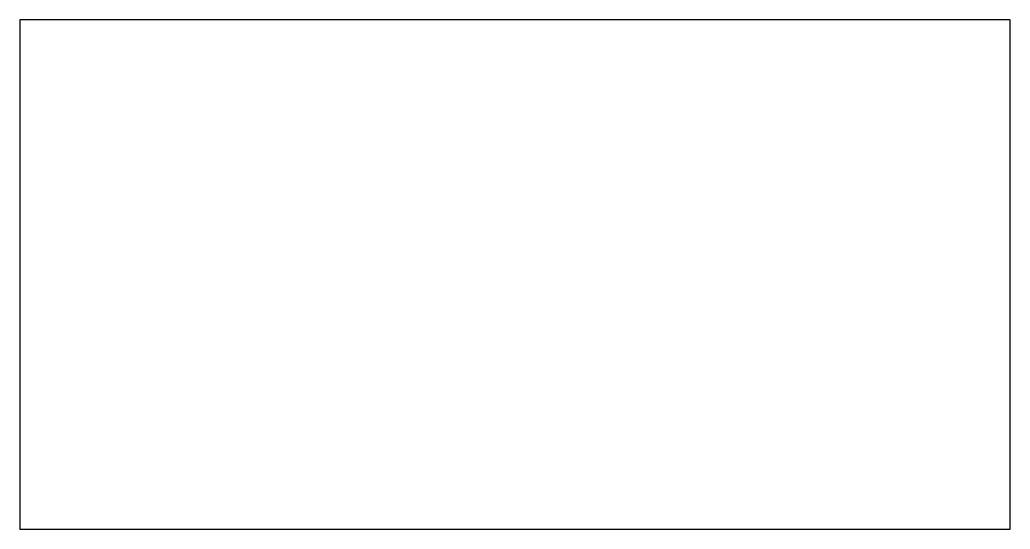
# Model space of a CAD drawing. Header units: metres. Extents: x 0 to 206, y 0 to 106.
import ezdxf

# ---------------------------------------------------------------- set-up
doc = ezdxf.new("R2010")
doc.units = ezdxf.units.M
doc.layers.add('CUT', color=1, linetype='Continuous')

msp = doc.modelspace()

# ---------------------------------------------------------------- linework, layer by layer
at = {"layer": 'CUT'}
msp.add_lwpolyline([(0, 0), (206, 0), (206, 106), (0, 106), (0, 0)], dxfattribs=at)

doc.saveas('drawing.dxf')
